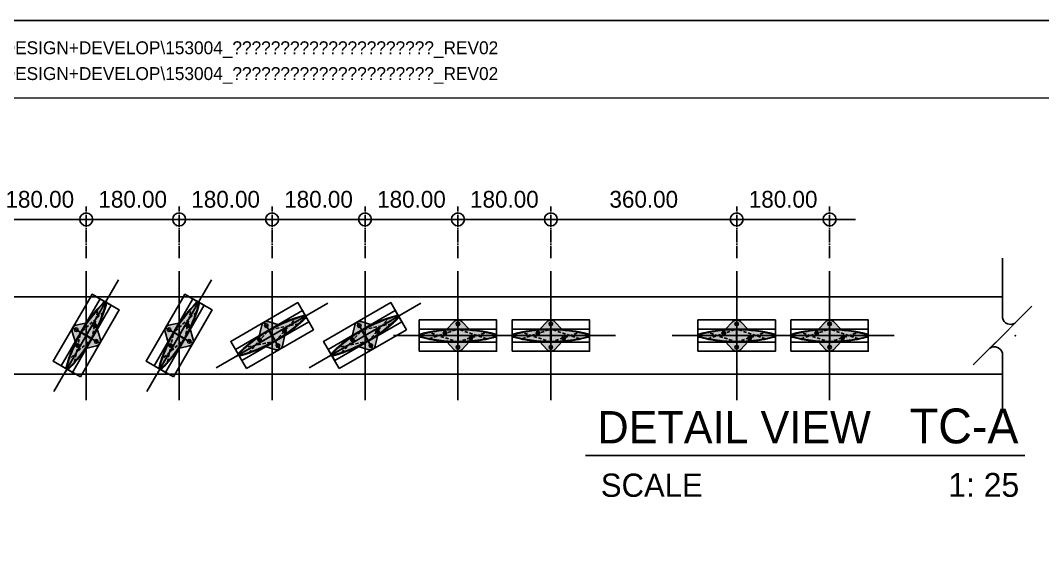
# Model space of a CAD drawing. Header units: millimetres. Extents: x -244126 to 368105, y -173968 to 259060.
# Drawn here: x 60187 to 62167, y 64826 to 65876 of the extents above; entities that cross this region are included whole.
import ezdxf
from ezdxf.enums import TextEntityAlignment as Align

# ---------------------------------------------------------------- set-up
doc = ezdxf.new("R2010")
doc.units = ezdxf.units.MM
doc.header["$MEASUREMENT"] = 0
for name, pattern in [('ACAD_ISO04W100', [30, 24, -3, 0, -3]), ('BORDER2', [22.225, 6.35, -3.175, 6.35, -3.175, 0, -3.175]), ('CENTER', [2, 1.25, -0.25, 0.25, -0.25]), ('HIDDEN', [9.525, 6.35, -3.175]), ('TA_GL_000.00010', [0.000275, 0.0001, -2.5e-05, 2.5e-05, -2.5e-05, 0.0001]), ('TA_HL_003.00000', [19.5, 10.65, -8.85])]:
    doc.linetypes.add(name, pattern=pattern)
for name, color, linetype in [('000 - D I M', 6, 'Continuous'), ('000 - GRID', 8, 'CENTER'), ('000 - H A T C H', 8, 'Continuous'), ('000 - H I D D E N', 7, 'Continuous'), ('000 - SYMBOL CON', 1, 'Continuous'), ('000 - T E X T', 4, 'Continuous'), ('000 - TITLEBLOCK', 4, 'Continuous'), ('000 - WIPEOUT', 250, 'Continuous'), ('001 - ASCESSORIES', 1, 'Continuous'), ('002 - STRUCTURAL STEEL', 4, 'Continuous'), ('A03_SUN LOUVER', 7, 'Continuous')]:
    doc.layers.add(name, color=color, linetype=linetype)
doc.styles.add('Cetury Gothic', font='GOTHIC.TTF')
doc.styles.add('CORDIA', font='cordia.shx')
doc.styles.add('TA', font='Cordia New.ttf', dxfattribs={"height": 4.5})
doc.dimstyles.new('DIM C-C', dxfattribs={"dimtxt": 0.18, "dimasz": 0.1, "dimexe": 0.1, "dimexo": 0.1, "dimgap": 0.09, "dimtad": 1, "dimtoh": 1, "dimzin": 0, "dimdsep": 46, "dimtxsty": 'CORDIA', "dimblk": 'ORIGIN', "dimcen": 0.1, "dimdle": 0.1, "dimclrd": 40, "dimclre": 140, "dimclrt": 3, "dimadec": 0, "dimazin": 0, "dimtfac": 1, "dimtix": 1, "dimtmove": 2, "dimatfit": 3, "dimfxl": 1, "dimtolj": 1, "dimtzin": 0, "dimarcsym": 0})

# ---------------------------------------------------------------- blocks, each defined once
blk = doc.blocks.new('*U904')
at = {"color": 0}
blk.add_wipeout([(-75, 2700), (75, 2700), (75, 0), (-75, 0)], dxfattribs=at).dxf.layer = '000 - WIPEOUT'
at = {"layer": '002 - STRUCTURAL STEEL', "color": 0, "linetype": 'ByBlock'}
blk.add_lwpolyline([(-75, 2700), (75, 2700), (75, 0), (-75, 0)], close=True, dxfattribs=at)
blk = doc.blocks.new('000 - ASSCESSORIES_FAMELINE_AL.END_CAP_FOR_AF_150_TOP_VIEW')
at = {"layer": '000 - H A T C H'}
h = blk.add_hatch(dxfattribs=at)
h.set_pattern_fill('DOTS', color=8, scale=20)
h.set_pattern_definition([(0, (-55991.9054, -45153.6776), (0.625, 1.25), [0, -1.25])])
h.paths.add_polyline_path([(-22.1, 11.6, 0.045886), (-72.8, 2.9, 0.339294), (-75, 0), (0, 0), (0, 19, -0.414214), (-3.5, 22.5, -0.414214), (0, 26), (0, 30.4, 0.18442), (-7.3, 27.3)])
h.paths.add_polyline_path([(-21.5, 5, -1), (-28.5, 5, -1)], flags=16)
h.paths.add_polyline_path([(75, 0, 0.339294), (72.8, 2.9, 0.045886), (22.1, 11.6), (7.3, 27.3, 0.18442), (0, 30.4), (0, 26, -0.414214), (3.5, 22.5, -0.414214), (0, 19), (0, 0)])
h.paths.add_polyline_path([(-7.3, -27.3, 0.18442), (0, -30.4), (0, -26, -0.414214), (-3.5, -22.5, -0.414214), (0, -19), (0, 0), (-75, 0, 0.339294), (-72.8, -2.9, 0.045886), (-22.1, -11.6)])
h.paths.add_polyline_path([(0, -19, -0.414214), (3.5, -22.5, -0.414214), (0, -26), (0, -30.4, 0.18442), (7.3, -27.3), (22.1, -11.6, 0.045886), (72.8, -2.9, 0.339294), (75, 0), (0, 0)])
h.paths.add_polyline_path([(21.5, -5, -1), (28.5, -5, -1)], flags=16)
at = {"color": 250}
blk.add_lwpolyline([(-75, -30.4), (75, -30.4), (75, 30.4), (-75, 30.4)], close=True, dxfattribs=at)
at = {"layer": '000 - SYMBOL CON', "color": 250}
for p, q in [((0, 0), (0, 30.4)), ((0, 0), (0, 30.4)), ((-75, 0), (0, 0)), ((-75, 0), (0, 0)), ((75, 0), (0, 0)), ((0, 0), (0, -30.4)), ((75, 0), (0, 0)), ((0, 0), (0, -30.4))]:
    blk.add_line(p, q, dxfattribs=at)
at = {"layer": '001 - ASCESSORIES', "color": 0}
for points in [[(0, 30.4, 0.18442), (-7.3, 27.3), (-22.1, 11.6, 0.045886), (-72.8, 2.9, 0.339294), (-75, 0)], [(0, 30.4, -0.18442), (7.3, 27.3), (22.1, 11.6, -0.045886), (72.8, 2.9, -0.339294), (75, 0)], [(0, -30.4, -0.18442), (-7.3, -27.3), (-22.1, -11.6, -0.045886), (-72.8, -2.9, -0.339294), (-75, 0)], [(0, -30.4, 0.18442), (7.3, -27.3), (22.1, -11.6, 0.045886), (72.8, -2.9, 0.339294), (75, 0)]]:
    blk.add_lwpolyline(points, format="xyb", dxfattribs=at)
for centre in [(0, 22.5), (-25, 5), (0, -22.5), (25, -5)]:
    blk.add_circle(centre, 3.5, dxfattribs=at)
blk = doc.blocks.new('000 - FAMELINE_AL.SUN_LV_AF_150_CUT_VIEW')
at = {"layer": '000 - H A T C H'}
h = blk.add_hatch(dxfattribs=at)
h.set_pattern_fill('ANSI32', color=256, scale=0.1)
h.set_pattern_definition([(45, (-10310.8226, 5765.5874), (-0.67351921, 0.67351921), []), (45, (-10310.3736, 5765.5874), (-0.67351921, 0.67351921), [])])
edge = h.paths.add_edge_path(flags=16)
edge.add_arc((-0.8, -11.2), 0.3, 269.8359, 360)
edge.add_line((-0.5, -11.2), (-0.5, 11.2))
edge.add_arc((-0.8, 11.2), 0.3, 0, 90.1641)
edge.add_arc((0, -268.1), 279.6, 90.1641, 94.9125)
edge.add_arc((-23.9, 10), 0.5, 94.9125, 180)
edge.add_line((-24.4, 10), (-24.4, 8.2))
edge.add_arc((-23.9, 8.2), 0.5, 180, 250.8308)
edge.add_arc((-25, 5), 2.85, -44.534, 70.8308, ccw=False)
edge.add_arc((-23.4, 3.4), 0.6, 135.466, 315.466, ccw=False)
edge.add_arc((-25, 5), 1.65, 315.466, 584.534)
edge.add_arc((-26.6, 3.4), 0.6, -135.466, 44.534, ccw=False)
edge.add_arc((-25, 5), 2.85, 109.1692, 224.534, ccw=False)
edge.add_arc((-26.1, 8.2), 0.5, 289.1692, 360)
edge.add_line((-25.6, 8.2), (-25.6, 9.8))
edge.add_arc((-26.1, 9.8), 0.5, 0, 95.366)
edge.add_arc((0, -268.1), 279.6, 95.366, 105.0329)
edge.add_arc((-72, 0), 2, 105.0329, 254.9671)
edge.add_arc((0, 268.1), 279.6, 254.9671, 269.8359)
edge = h.paths.add_edge_path(flags=16)
edge.add_arc((23.9, -8.2), 0.5, 0, 70.8308)
edge.add_arc((25, -5), 2.85, 135.466, 250.8308, ccw=False)
edge.add_arc((23.4, -3.4), 0.6, -44.534, 135.466, ccw=False)
edge.add_arc((25, -5), 1.65, 135.466, 404.534)
edge.add_arc((26.6, -3.4), 0.6, 44.534, 224.534, ccw=False)
edge.add_arc((25, -5), 2.85, -70.8308, 44.534, ccw=False)
edge.add_arc((26.1, -8.2), 0.5, 109.1692, 180)
edge.add_line((25.6, -8.2), (25.6, -9.8))
edge.add_arc((26.1, -9.8), 0.5, 180, 275.366)
edge.add_arc((0, 268.1), 279.6, 275.366, 285.0329)
edge.add_arc((72, 0), 2, 285.0329, 434.9671)
edge.add_arc((0, -268.1), 279.6, 74.9671, 89.8359)
edge.add_arc((0.8, 11.2), 0.3, 89.8359, 180)
edge.add_line((0.5, 11.2), (0.5, -11.2))
edge.add_arc((0.8, -11.2), 0.3, 180, 270.1641)
edge.add_arc((0, 268.1), 279.6, 270.1641, 274.9125)
edge.add_arc((23.9, -10), 0.5, 274.9125, 360)
edge.add_line((24.4, -10), (24.4, -8.2))
edge = h.paths.add_edge_path()
edge.add_arc((72, 0), 3, 285.0329, 434.9671)
edge.add_arc((0, -268.1), 280.6, 74.9671, 105.0329)
edge.add_arc((-72, 0), 3, 105.0329, 254.9671)
edge.add_arc((0, 268.1), 280.6, 254.9671, 285.0329)
edge = h.paths.add_edge_path(flags=16)
edge.add_line((-0.5, 0), (0.5, 0))
h = blk.add_hatch(color=250, dxfattribs=at)
h.dxf.hatch_style = 1
edge = h.paths.add_edge_path()
edge.add_arc((72, 0), 3, 285.0329, 434.9671)
edge.add_arc((0, -268.1), 280.6, 74.9671, 105.0329)
edge.add_arc((-72, 0), 3, 105.0329, 254.9671)
edge.add_arc((0, 268.1), 280.6, 254.9671, 285.0329)
at = {"layer": '000 - H I D D E N', "color": 250, "linetype": 'HIDDEN'}
for p, q in [((-80.7, 0), (80.7, 0)), ((0, 17.4), (0, -17.4))]:
    blk.add_line(p, q, dxfattribs=at)
at = {"layer": '000 - H I D D E N', "color": 8, "linetype": 'HIDDEN'}
for p, q in [((0, -12.5), (-55.6, 5.9)), ((-55.4, -6), (0, 12.5)), ((55.4, -6), (0, 12.5)), ((0, -12.5), (55.6, 5.9))]:
    blk.add_line(p, q, dxfattribs=at)
at = {"layer": 'A03_SUN LOUVER', "color": 0}
blk.add_line((-0.5, 0), (0.5, 0), dxfattribs=at)
for points in [[(72.8, -2.9, 0.766871), (72.8, 2.9, 0.131944), (-72.8, 2.9, 0.766871), (-72.8, -2.9, 0.131944)], [(-0.8, -11.5, 0.415053), (-0.5, -11.2), (-0.5, 11.2, 0.415053), (-0.8, 11.5, 0.020722), (-23.9, 10.5, 0.389318), (-24.4, 10), (-24.4, 8.2, 0.319289), (-24.1, 7.7, -0.550692), (-23, 3, -1), (-23.8, 3.8, 2.386714), (-26.2, 3.8, -1), (-27, 3, -0.550692), (-25.9, 7.7, 0.319289), (-25.6, 8.2), (-25.6, 9.8, 0.441918), (-26.1, 10.3, 0.042205), (-72.5, 1.9, 0.766871), (-72.5, -1.9, 0.064968)], [(24.4, -8.2, 0.319289), (24.1, -7.7, -0.550692), (23, -3, -1), (23.8, -3.8, 2.386714), (26.2, -3.8, -1), (27, -3, -0.550692), (25.9, -7.7, 0.319289), (25.6, -8.2), (25.6, -9.8, 0.441918), (26.1, -10.3, 0.042205), (72.5, -1.9, 0.766871), (72.5, 1.9, 0.064968), (0.8, 11.5, 0.415053), (0.5, 11.2), (0.5, -11.2, 0.415053), (0.8, -11.5, 0.020722), (23.9, -10.5, 0.389318), (24.4, -10)]]:
    blk.add_lwpolyline(points, format="xyb", close=True, dxfattribs=at)
at = {"layer": 'Defpoints', "color": 250}
blk.add_lwpolyline([(75, -12.5), (-75, -12.5), (-75, 12.5), (75, 12.5)], close=True, dxfattribs=at)
blk = doc.blocks.new('*U894')
at = {"color": 3}
blk.add_point((0, -150), dxfattribs=at)
at = {"layer": '000 - GRID', "color": 0, "linetype": 'ByBlock'}
blk.add_line((0, 50), (0, -200), dxfattribs=at)
at = {"layer": '000 - GRID', "color": 0}
blk.add_point((0, 0), dxfattribs=at)
at = {"style": 'TA', "flags": 1}
blk.add_attdef('LOCATION', (6, 6), '', height=4.5, dxfattribs=at)
blk = doc.blocks.new('*U1624')
at = {"layer": '000 - GRID', "linetype": 'ByBlock', "rotation": 270}
blk.add_blockref('*U894', (75, 0), dxfattribs=at)
at = {"layer": '001 - ASCESSORIES', "color": 1}
blk.add_blockref('000 - ASSCESSORIES_FAMELINE_AL.END_CAP_FOR_AF_150_TOP_VIEW', (0, 0), dxfattribs=at)
at = {"layer": 'A03_SUN LOUVER', "color": 0}
blk.add_blockref('000 - FAMELINE_AL.SUN_LV_AF_150_CUT_VIEW', (0, 0), dxfattribs=at)
blk = doc.blocks.new('*U910')
at = {"color": 3}
blk.add_wipeout([(1.375, 1.006), (1.184, 0.931), (1.025, 0.8), (0.917, 0.625), (0.871, 0.424), (0.89, 0.219), (0.974, 0.031), (-0.969, 1.974), (-0.885, 1.787), (-0.866, 1.583), (-0.913, 1.384), (-1.021, 1.21), (-1.179, 1.079), (-1.37, 1.006), (-5.997, 1.005), (-5.997, -1.995), (6, -1.994), (6, 1.006)], dxfattribs=at).dxf.layer = '000 - WIPEOUT'
at = {"color": 250}
blk.add_lwpolyline([(6, 1.006), (6, 1.006)], dxfattribs=at)
at = {"color": 3}
blk.add_point((0.003, 0.003), dxfattribs=at)
at = {"layer": '000 - SYMBOL CON', "color": 0, "extrusion": (0, 0, -1)}
blk.add_line((2.269, -1.263), (-2.269, 3.275), dxfattribs=at)
at = {"layer": '000 - SYMBOL CON', "color": 0}
for p, q in [((-1.37, 1.006), (-5.997, 1.005)), ((1.375, 1.006), (6, 1.006))]:
    blk.add_line(p, q, dxfattribs=at)
at = {"layer": '000 - SYMBOL CON', "color": 0, "extrusion": (0, 0, -1)}
for centre, radius, start, end in [((1.499, 1.626), 0.634, 146.72715, 258.27285), ((-1.507, 0.382), 0.638, 326.67996, 78.07944)]:
    blk.add_arc(centre, radius, start, end, dxfattribs=at)
blk = doc.blocks.new('_Origin')
at = {"color": 0, "linetype": 'ByBlock', "lineweight": -2}
blk.add_line((0, 0), (-1, 0), dxfattribs=at)
blk.add_circle((0, 0), 0.5, dxfattribs=at)
blk = doc.blocks.new('*D2187')
at = {"layer": '000 - D I M', "color": 140, "linetype": 'ACAD_ISO04W100', "lineweight": -2, "transparency": 16777216}
for p, q in [((60134.6, 65415.4), (60134.6, 65515.4)), ((60314.6, 65415.4), (60314.6, 65515.4))]:
    blk.add_line(p, q, dxfattribs=at)
at = {"layer": '000 - D I M', "color": 40, "lineweight": -2, "transparency": 16777216}
for p, q in [((60109.6, 65490.4), (60084.6, 65490.4)), ((60134.6, 65490.4), (60314.6, 65490.4)), ((60339.6, 65490.4), (60364.6, 65490.4))]:
    blk.add_line(p, q, dxfattribs=at)
at = {"layer": 'Defpoints', "color": 0, "transparency": 16777216}
for p in [(60314.6, 65490.4), (60134.6, 65390.4), (60314.6, 65390.4)]:
    blk.add_point(p, dxfattribs=at)
at = {"layer": '000 - D I M', "color": 40, "lineweight": -2, "transparency": 16777216, "xscale": 25, "yscale": 25, "zscale": 25}
blk.add_blockref('_Origin', (60134.6, 65490.4), dxfattribs=at)
at = {"layer": '000 - D I M', "color": 40, "lineweight": -2, "transparency": 16777216, "xscale": 25, "yscale": 25, "zscale": 25, "rotation": 180}
blk.add_blockref('_Origin', (60314.6, 65490.4), dxfattribs=at)
at = {"layer": '000 - D I M', "color": 3, "transparency": 16777216, "insert": (60224.6, 65529.2), "char_height": 32.5, "attachment_point": 5, "style": 'CORDIA'}
blk.add_mtext('\\A1;180.00', dxfattribs=at)
blk = doc.blocks.new('*D2174')
at = {"layer": '000 - D I M', "color": 140, "linetype": 'ACAD_ISO04W100', "lineweight": -2, "transparency": 16777216}
for p, q in [((60314.6, 65415.4), (60314.6, 65515.4)), ((60494.6, 65415.4), (60494.6, 65515.4))]:
    blk.add_line(p, q, dxfattribs=at)
at = {"layer": '000 - D I M', "color": 40, "lineweight": -2, "transparency": 16777216}
for p, q in [((60289.6, 65490.4), (60264.6, 65490.4)), ((60314.6, 65490.4), (60494.6, 65490.4)), ((60519.6, 65490.4), (60544.6, 65490.4))]:
    blk.add_line(p, q, dxfattribs=at)
at = {"layer": 'Defpoints', "color": 0, "transparency": 16777216}
for p in [(60494.6, 65490.4), (60314.6, 65390.4), (60494.6, 65390.4)]:
    blk.add_point(p, dxfattribs=at)
at = {"layer": '000 - D I M', "color": 40, "lineweight": -2, "transparency": 16777216, "xscale": 25, "yscale": 25, "zscale": 25}
blk.add_blockref('_Origin', (60314.6, 65490.4), dxfattribs=at)
at = {"layer": '000 - D I M', "color": 40, "lineweight": -2, "transparency": 16777216, "xscale": 25, "yscale": 25, "zscale": 25, "rotation": 180}
blk.add_blockref('_Origin', (60494.6, 65490.4), dxfattribs=at)
at = {"layer": '000 - D I M', "color": 3, "transparency": 16777216, "insert": (60404.6, 65529.2), "char_height": 32.5, "attachment_point": 5, "style": 'CORDIA'}
blk.add_mtext('\\A1;180.00', dxfattribs=at)
blk = doc.blocks.new('*D2175')
at = {"layer": '000 - D I M', "color": 140, "linetype": 'ACAD_ISO04W100', "lineweight": -2, "transparency": 16777216}
for p, q in [((60494.6, 65415.4), (60494.6, 65515.4)), ((60674.6, 65415.4), (60674.6, 65515.4))]:
    blk.add_line(p, q, dxfattribs=at)
at = {"layer": '000 - D I M', "color": 40, "lineweight": -2, "transparency": 16777216}
for p, q in [((60469.6, 65490.4), (60444.6, 65490.4)), ((60494.6, 65490.4), (60674.6, 65490.4)), ((60699.6, 65490.4), (60724.6, 65490.4))]:
    blk.add_line(p, q, dxfattribs=at)
at = {"layer": 'Defpoints', "color": 0, "transparency": 16777216}
for p in [(60674.6, 65490.4), (60494.6, 65390.4), (60674.6, 65390.4)]:
    blk.add_point(p, dxfattribs=at)
at = {"layer": '000 - D I M', "color": 40, "lineweight": -2, "transparency": 16777216, "xscale": 25, "yscale": 25, "zscale": 25}
blk.add_blockref('_Origin', (60494.6, 65490.4), dxfattribs=at)
at = {"layer": '000 - D I M', "color": 40, "lineweight": -2, "transparency": 16777216, "xscale": 25, "yscale": 25, "zscale": 25, "rotation": 180}
blk.add_blockref('_Origin', (60674.6, 65490.4), dxfattribs=at)
at = {"layer": '000 - D I M', "color": 3, "transparency": 16777216, "insert": (60584.6, 65529.2), "char_height": 32.5, "attachment_point": 5, "style": 'CORDIA'}
blk.add_mtext('\\A1;180.00', dxfattribs=at)
blk = doc.blocks.new('*D2176')
at = {"layer": '000 - D I M', "color": 140, "linetype": 'ACAD_ISO04W100', "lineweight": -2, "transparency": 16777216}
for p, q in [((60674.6, 65415.4), (60674.6, 65515.4)), ((60854.6, 65415.4), (60854.6, 65515.4))]:
    blk.add_line(p, q, dxfattribs=at)
at = {"layer": '000 - D I M', "color": 40, "lineweight": -2, "transparency": 16777216}
for p, q in [((60649.6, 65490.4), (60624.6, 65490.4)), ((60674.6, 65490.4), (60854.6, 65490.4)), ((60879.6, 65490.4), (60904.6, 65490.4))]:
    blk.add_line(p, q, dxfattribs=at)
at = {"layer": 'Defpoints', "color": 0, "transparency": 16777216}
for p in [(60854.6, 65490.4), (60674.6, 65390.4), (60854.6, 65390.4)]:
    blk.add_point(p, dxfattribs=at)
at = {"layer": '000 - D I M', "color": 40, "lineweight": -2, "transparency": 16777216, "xscale": 25, "yscale": 25, "zscale": 25}
blk.add_blockref('_Origin', (60674.6, 65490.4), dxfattribs=at)
at = {"layer": '000 - D I M', "color": 40, "lineweight": -2, "transparency": 16777216, "xscale": 25, "yscale": 25, "zscale": 25, "rotation": 180}
blk.add_blockref('_Origin', (60854.6, 65490.4), dxfattribs=at)
at = {"layer": '000 - D I M', "color": 3, "transparency": 16777216, "insert": (60764.6, 65529.2), "char_height": 32.5, "attachment_point": 5, "style": 'CORDIA'}
blk.add_mtext('\\A1;180.00', dxfattribs=at)
blk = doc.blocks.new('*D2177')
at = {"layer": '000 - D I M', "color": 140, "linetype": 'ACAD_ISO04W100', "lineweight": -2, "transparency": 16777216}
for p, q in [((60854.6, 65415.4), (60854.6, 65515.4)), ((61034.6, 65415.4), (61034.6, 65515.4))]:
    blk.add_line(p, q, dxfattribs=at)
at = {"layer": '000 - D I M', "color": 40, "lineweight": -2, "transparency": 16777216}
for p, q in [((60829.6, 65490.4), (60804.6, 65490.4)), ((60854.6, 65490.4), (61034.6, 65490.4)), ((61059.6, 65490.4), (61084.6, 65490.4))]:
    blk.add_line(p, q, dxfattribs=at)
at = {"layer": 'Defpoints', "color": 0, "transparency": 16777216}
for p in [(61034.6, 65490.4), (60854.6, 65390.4), (61034.6, 65390.4)]:
    blk.add_point(p, dxfattribs=at)
at = {"layer": '000 - D I M', "color": 40, "lineweight": -2, "transparency": 16777216, "xscale": 25, "yscale": 25, "zscale": 25}
blk.add_blockref('_Origin', (60854.6, 65490.4), dxfattribs=at)
at = {"layer": '000 - D I M', "color": 40, "lineweight": -2, "transparency": 16777216, "xscale": 25, "yscale": 25, "zscale": 25, "rotation": 180}
blk.add_blockref('_Origin', (61034.6, 65490.4), dxfattribs=at)
at = {"layer": '000 - D I M', "color": 3, "transparency": 16777216, "insert": (60944.6, 65529.2), "char_height": 32.5, "attachment_point": 5, "style": 'CORDIA'}
blk.add_mtext('\\A1;180.00', dxfattribs=at)
blk = doc.blocks.new('*D2178')
at = {"layer": '000 - D I M', "color": 140, "linetype": 'ACAD_ISO04W100', "lineweight": -2, "transparency": 16777216}
for p, q in [((61034.6, 65415.4), (61034.6, 65515.4)), ((61214.6, 65415.4), (61214.6, 65515.4))]:
    blk.add_line(p, q, dxfattribs=at)
at = {"layer": '000 - D I M', "color": 40, "lineweight": -2, "transparency": 16777216}
for p, q in [((61009.6, 65490.4), (60984.6, 65490.4)), ((61034.6, 65490.4), (61214.6, 65490.4)), ((61239.6, 65490.4), (61264.6, 65490.4))]:
    blk.add_line(p, q, dxfattribs=at)
at = {"layer": 'Defpoints', "color": 0, "transparency": 16777216}
for p in [(61214.6, 65490.4), (61034.6, 65390.4), (61214.6, 65390.4)]:
    blk.add_point(p, dxfattribs=at)
at = {"layer": '000 - D I M', "color": 40, "lineweight": -2, "transparency": 16777216, "xscale": 25, "yscale": 25, "zscale": 25}
blk.add_blockref('_Origin', (61034.6, 65490.4), dxfattribs=at)
at = {"layer": '000 - D I M', "color": 40, "lineweight": -2, "transparency": 16777216, "xscale": 25, "yscale": 25, "zscale": 25, "rotation": 180}
blk.add_blockref('_Origin', (61214.6, 65490.4), dxfattribs=at)
at = {"layer": '000 - D I M', "color": 3, "transparency": 16777216, "insert": (61124.6, 65529.2), "char_height": 32.5, "attachment_point": 5, "style": 'CORDIA'}
blk.add_mtext('\\A1;180.00', dxfattribs=at)
blk = doc.blocks.new('*D2179')
at = {"layer": '000 - D I M', "color": 140, "linetype": 'ACAD_ISO04W100', "lineweight": -2, "transparency": 16777216}
for p, q in [((61214.6, 65415.4), (61214.6, 65515.4)), ((61574.6, 65415.4), (61574.6, 65515.4))]:
    blk.add_line(p, q, dxfattribs=at)
at = {"layer": '000 - D I M', "color": 40, "lineweight": -2, "transparency": 16777216}
blk.add_line((61239.6, 65490.4), (61549.6, 65490.4), dxfattribs=at)
at = {"layer": 'Defpoints', "color": 0, "transparency": 16777216}
for p in [(61574.6, 65490.4), (61214.6, 65390.4), (61574.6, 65390.4)]:
    blk.add_point(p, dxfattribs=at)
at = {"layer": '000 - D I M', "color": 40, "lineweight": -2, "transparency": 16777216, "xscale": 25, "yscale": 25, "zscale": 25, "rotation": 180}
blk.add_blockref('_Origin', (61214.6, 65490.4), dxfattribs=at)
at = {"layer": '000 - D I M', "color": 40, "lineweight": -2, "transparency": 16777216, "xscale": 25, "yscale": 25, "zscale": 25}
blk.add_blockref('_Origin', (61574.6, 65490.4), dxfattribs=at)
at = {"layer": '000 - D I M', "color": 3, "transparency": 16777216, "insert": (61394.6, 65529.2), "char_height": 32.5, "attachment_point": 5, "style": 'CORDIA'}
blk.add_mtext('\\A1;360.00', dxfattribs=at)
blk = doc.blocks.new('*D2180')
at = {"layer": '000 - D I M', "color": 140, "linetype": 'ACAD_ISO04W100', "lineweight": -2, "transparency": 16777216}
for p, q in [((61574.6, 65415.4), (61574.6, 65515.4)), ((61754.6, 65415.4), (61754.6, 65515.4))]:
    blk.add_line(p, q, dxfattribs=at)
at = {"layer": '000 - D I M', "color": 40, "lineweight": -2, "transparency": 16777216}
for p, q in [((61549.6, 65490.4), (61524.6, 65490.4)), ((61574.6, 65490.4), (61754.6, 65490.4)), ((61779.6, 65490.4), (61804.6, 65490.4))]:
    blk.add_line(p, q, dxfattribs=at)
at = {"layer": 'Defpoints', "color": 0, "transparency": 16777216}
for p in [(61754.6, 65490.4), (61574.6, 65390.4), (61754.6, 65390.4)]:
    blk.add_point(p, dxfattribs=at)
at = {"layer": '000 - D I M', "color": 40, "lineweight": -2, "transparency": 16777216, "xscale": 25, "yscale": 25, "zscale": 25}
blk.add_blockref('_Origin', (61574.6, 65490.4), dxfattribs=at)
at = {"layer": '000 - D I M', "color": 40, "lineweight": -2, "transparency": 16777216, "xscale": 25, "yscale": 25, "zscale": 25, "rotation": 180}
blk.add_blockref('_Origin', (61754.6, 65490.4), dxfattribs=at)
at = {"layer": '000 - D I M', "color": 3, "transparency": 16777216, "insert": (61664.6, 65529.2), "char_height": 32.5, "attachment_point": 5, "style": 'CORDIA'}
blk.add_mtext('\\A1;180.00', dxfattribs=at)
blk = doc.blocks.new('*U914')
at = {"color": 4}
blk.add_line((-4.258, 5.701), (-38.309, 5.701), dxfattribs=at)
at = {"linetype": 'TA_GL_000.00010'}
blk.add_point((0, 18), dxfattribs=at)
blk.add_point((0, 0))
at = {"color": 4, "linetype": 'BORDER2', "style": 'Cetury Gothic'}
blk.add_text('SCALE', height=1.8, dxfattribs=at).set_placement((-37.12, 2.508))
at = {"color": 0, "style": 'TA'}
for tag, p in [('HEADING2', (-37.379, 10.65)), ('HEADING', (-37.379, 6.65))]:
    blk.add_attdef(tag, p, '', height=2.5, dxfattribs=at)
for tag, height, p in [('LO', 2.7, (-4.758, 6.65)), ('SC', 1.85, (-4.7, 2.508))]:
    blk.add_attdef(tag, text='', height=height, dxfattribs=at).set_placement(p, align=Align.RIGHT)
blk = doc.blocks.new('A$Cfd196da9')
at = {"color": 0, "linetype": 'ByBlock', "const_width": 0.1}
blk.add_lwpolyline([(-143.5, -98), (96.5, -98), (96.5, 99), (-143.5, 99)], close=True, dxfattribs=at)
blk = doc.blocks.new('*U1681')
at = {"layer": '000 - TITLEBLOCK', "color": 250}
blk.add_lwpolyline([(0, 0), (7425, 0), (7425, 5250), (0, 5250)], close=True, dxfattribs=at)
at = {"layer": '000 - T E X T', "color": 3, "xscale": 25, "yscale": 25, "zscale": 25}
blk.add_blockref('A$Cfd196da9', (3712.5, 2625), dxfattribs=at)
at = {"color": 4, "style": 'TA'}
blk.add_attdef('PAPER_SIZE', text='', height=31.3, dxfattribs=at).set_placement((7107.5, 124.7), align=Align.MIDDLE_RIGHT)
blk.add_attdef('SCALE_SIZE', text='', height=31.3, dxfattribs=at).set_placement((7168.9, 125.3), align=Align.MIDDLE_LEFT)
at = {"layer": '000 - T E X T', "color": 250, "style": 'TA'}
for tag, height, p in [('SUPERLINK', 25, (215.8, 5197.1)), ('NAMEFILE', 25, (215.8, 5147.1)), ('SC', 500, (42, 4690.1))]:
    blk.add_attdef(tag, text='', height=height, dxfattribs=at).set_placement(p, align=Align.MIDDLE_LEFT)
at = {"layer": '000 - T E X T', "color": 4, "style": 'TA'}
for tag, height, p in [('PRELIM_NAME_JOB_1', 25, (6558.3, 4127.4)), ('PRELIM_NAME_JOB_2', 25, (6558.3, 4072.8)), ('PRELIM_NAME_PROJECT_1', 37.5, (6185.1, 3866.4)), ('PRELIM_NAME_PROJECT_2', 37.5, (6185.1, 3773.9)), ('PRELIM_NAME_PROJECT_3', 37.5, (6185.1, 3681.4)), ('PRELIM_NAME_TITLE_3', 30, (6193.8, 924.9)), ('DRAWING_NO1', 30, (6182.6, 411.4)), ('DRAWING_NO2', 30, (6182.6, 311.4)), ('PRELIM_NAME_TITLE_1', 1.2, (247.8, 43.7)), ('PRELIM_NAME_TITLE_2', 1.2, (247.8, 40.3))]:
    blk.add_attdef(tag, text='', height=height, dxfattribs=at).set_placement(p, align=Align.MIDDLE_LEFT)
at = {"layer": '000 - T E X T', "color": 4, "style": 'Cetury Gothic'}
for tag, p in [('SHEET_NO.', (7019.7, 425)), ('TOTAL_SHEET_NO.', (7012.1, 220.5))]:
    blk.add_attdef(tag, text='', height=45, dxfattribs=at).set_placement(p, align=Align.CENTER)
at = {"layer": '000 - T E X T', "color": 4, "style": 'TA'}
blk.add_attdef('NAME_REMARK', (691.1, 216.3), '', height=50, dxfattribs=at)

msp = doc.modelspace()

# ---------------------------------------------------------------- block references
at = {"color": 3, "rotation": 270}
msp.add_blockref('*U904', (59414.60808, 65265.40292), dxfattribs=at)

# ---------------------------------------------------------------- dimensions: what is measured, and where the dimension line sits
at = {"layer": '000 - D I M', "color": 3}
for base, p1, p2, picture, middle in [((60314.60808, 65490.40292), (60134.60808, 65390.40292), (60314.60808, 65390.40292), '*D2187', (60224.60808, 65529.15292)), ((60494.60808, 65490.40292), (60314.60808, 65390.40292), (60494.60808, 65390.40292), '*D2174', (60404.60808, 65529.15292)), ((60674.60808, 65490.40292), (60494.60808, 65390.40292), (60674.60808, 65390.40292), '*D2175', (60584.60808, 65529.15292)), ((60854.60808, 65490.40292), (60674.60808, 65390.40292), (60854.60808, 65390.40292), '*D2176', (60764.60808, 65529.15292)), ((61034.60808, 65490.40292), (60854.60808, 65390.40292), (61034.60808, 65390.40292), '*D2177', (60944.60808, 65529.15292)), ((61214.60808, 65490.40292), (61034.60808, 65390.40292), (61214.60808, 65390.40292), '*D2178', (61124.60808, 65529.15292)), ((61574.60808, 65490.40292), (61214.60808, 65390.40292), (61574.60808, 65390.40292), '*D2179', (61394.60808, 65529.15292)), ((61754.60808, 65490.40292), (61574.60808, 65390.40292), (61754.60808, 65390.40292), '*D2180', (61664.60808, 65529.15292))]:
    dim = msp.add_linear_dim(base=base, p1=p1, p2=p2, dimstyle='DIM C-C', override={"dimscale": 250, "dimtxt": 0.13}, dxfattribs=at)
    dim.commit()
    dim.dimension.update_dxf_attribs({"geometry": picture, "text_midpoint": middle})

# ---------------------------------------------------------------- next in the draw order: block references
at = {"color": 3}
for p, rotation in [((60314.60808, 65265.40292), 59.99999999999999), ((60494.60808, 65265.40292), 59.99999999999999), ((60674.60808, 65265.40292), 30), ((60854.60808, 65265.40292), 30)]:
    msp.add_blockref('*U1624', p, dxfattribs=dict(at, rotation=rotation))
for p in [(61034.60808, 65265.40292), (61214.60808, 65265.40292), (61574.60808, 65265.40292), (61754.60808, 65265.40292)]:
    msp.add_blockref('*U1624', p, dxfattribs=at)
at = {"layer": '000 - GRID', "linetype": 'ByBlock'}
for p in [(60314.60808, 65340.40292), (60494.60808, 65340.40292), (60674.60808, 65340.40292), (60854.60808, 65340.40292), (61034.60808, 65340.40292), (61214.60808, 65340.40292), (61574.60808, 65340.40292), (61754.60808, 65340.40292)]:
    msp.add_blockref('*U894', p, dxfattribs=at)
at = {"layer": '000 - SYMBOL CON', "color": 2, "xscale": 25, "yscale": 25, "zscale": 25, "rotation": 90}
msp.add_blockref('*U910', (62114.60808, 65265.40292), dxfattribs=at)

# ---------------------------------------------------------------- next in the draw order: block references
at = {"color": 2, "linetype": 'TA_HL_003.00000'}
ref = msp.add_blockref('*U1681', (59132.34413, 60625.84316), dxfattribs=at)
ref.add_attrib('SUPERLINK', 'C:\\TA\\TA_WORK\\FAMELINE_EST_DATA_2020\\153_DESIGN+DEVELOP\\153004_สวนสัตว์แห่งใหม่ย่านคลองหก_REV02', dxfattribs={"layer": '000 - T E X T', "color": 250, "height": 25, "style": 'TA'}).set_placement((59348.15207, 65822.90991), align=Align.MIDDLE_LEFT)
ref.add_attrib('NAMEFILE', 'C:\\TA\\TA_WORK\\FAMELINE_EST_DATA_2020\\153_DESIGN+DEVELOP\\153004_สวนสัตว์แห่งใหม่ย่านคลองหก_REV02', dxfattribs={"layer": '000 - T E X T', "color": 250, "height": 25, "style": 'TA'}).set_placement((59348.15207, 65772.90439), align=Align.MIDDLE_LEFT)
at = {"layer": '000 - T E X T', "xscale": 25, "yscale": 25, "zscale": 25}
msp.add_blockref('*U914', (62239.46429, 64890.40292), dxfattribs=at).add_auto_attribs({'HEADING': 'DETAIL VIEW', 'LO': 'TC-A', 'SC': '1: 25'})

doc.saveas('drawing.dxf')
